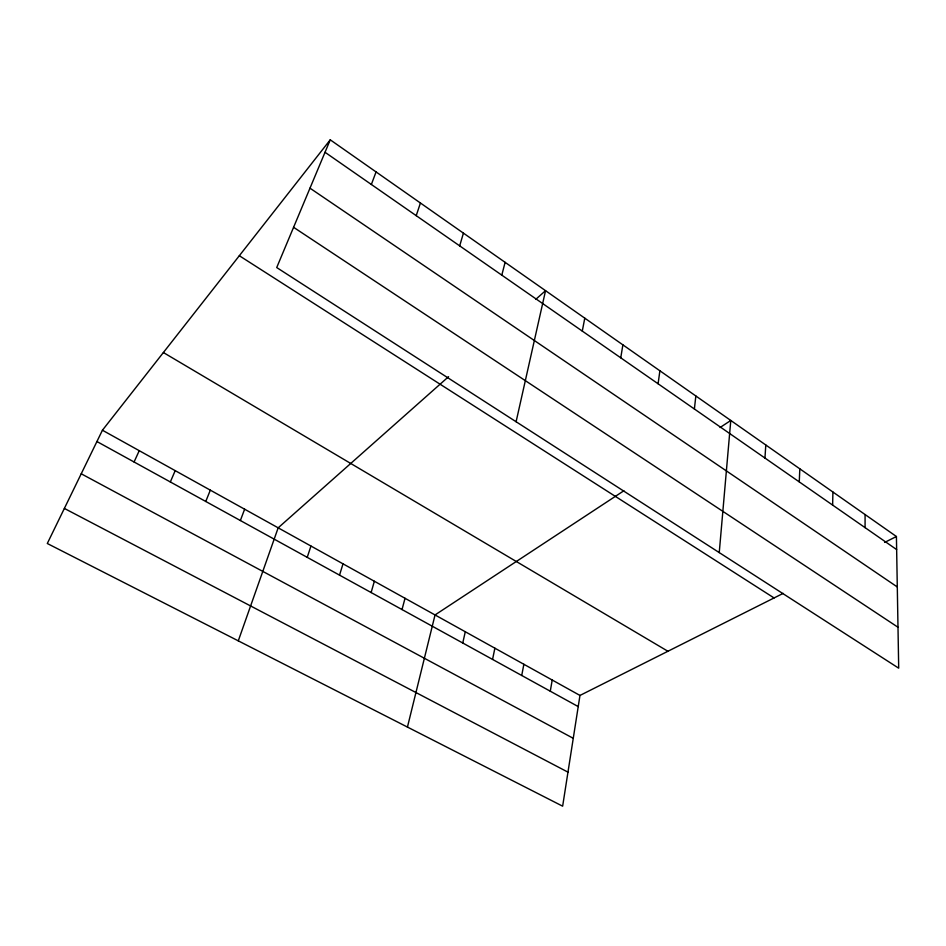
<?xml version="1.0" encoding="UTF-8"?>
<svg xmlns="http://www.w3.org/2000/svg" width="946" height="946" viewBox="0 0 946 946"><rect width="100%" height="100%" fill="white"/><g stroke="black" fill="none" stroke-linecap="round" stroke-linejoin="round"><path stroke-width="1.42" d="M865.07 527.632L865.093 514.565M832.634 505.081L832.906 492.003M799.264 481.892L799.819 468.826M764.959 458.053L765.787 444.987M719.244 552.594L730.785 420.462L720.072 427.509M694.388 408.991L695.842 395.972M658.097 383.78L659.882 370.785M783.17 593.379L579.969 695.44L562.645 806.181L47.3 543.501L102.428 430.229L330.249 139.819L896.418 536.512L898.7 668.183L276.717 267.552L330.249 139.819M620.753 357.813L622.882 344.852M550.276 691.207L552.216 680.02M521.731 675.479L523.859 664.269M582.287 331.076L584.782 318.163M492.559 659.421L494.888 648.187M516.102 421.739L545.546 290.67L535.708 299.397M462.748 642.996L465.29 631.751M407.442 727.072L435.042 614.947L623.899 490.749M501.806 275.144L505.105 262.338M402.026 609.555L405.03 598.274M371.128 592.539L374.356 581.246M459.685 245.865L463.422 233.13M339.531 575.144L343.008 563.84M307.225 557.348L310.95 546.031M416.216 215.664L420.426 203M238.286 640.844L278.171 527.833L448.581 376.674M371.364 184.482L376.059 171.924M240.367 520.525L244.636 509.208M205.767 501.463L210.319 490.146M170.339 481.963L175.199 470.647M134.072 461.991L139.251 450.674M884.664 542.413L896.418 536.512M64.363 508.428L567.967 772.149M81.226 473.78L573.264 738.318M96.93 441.534L578.219 706.591M102.428 430.229L579.969 695.44M163.374 352.527L667.911 651.262M239.326 255.727L774.076 597.955M293.579 227.3L897.99 627.245M309.981 188.171L897.293 586.958M325.034 152.282L896.642 549.579"/></g></svg>
